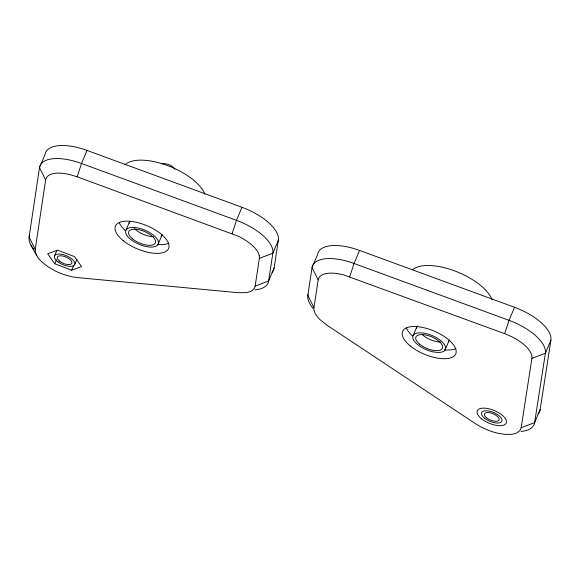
<?xml version="1.0" encoding="UTF-8"?>
<svg xmlns="http://www.w3.org/2000/svg" width="580" height="580" viewBox="0 0 580 580"><rect width="100%" height="100%" fill="white"/><g stroke="black" fill="none" stroke-linecap="round" stroke-linejoin="round"><path stroke-width="0.87" d="M313.947 307.675L313.903 309.589L314.839 312.743A32.139 13.992 22.9 0 0 319.913 319.573L326.946 325.184L475.368 423.632L480.436 426.67L487.852 430.099A32.589 14.181 22.9 0 0 497.437 433.129L504.701 434.348L511.067 434.348A32.589 14.181 22.9 0 0 517.193 432.709L520.216 430.215L521.166 427.714L531.918 358.353L531.78 355.438A31.835 13.855 22.9 0 0 526.596 347.087A30.653 13.34 22.9 0 0 522.827 343.672A31.893 13.877 22.9 0 0 511.72 336.704L504.636 333.66L343.918 274.971A31.835 13.855 22.9 0 0 330.556 273.122A30.646 13.34 22.9 0 0 326.192 273.543A31.835 13.855 22.9 0 0 319.152 277.407L318.173 279.908L313.947 307.675L307.82 295.38L312.055 267.612L312.743 265.981M259.231 255.417A31.835 13.855 22.9 0 0 254.04 247.073A30.646 13.34 22.9 0 0 250.27 243.658A31.835 13.855 22.9 0 0 237.786 236.031L77.147 176.806L69.933 174.602A31.893 13.877 22.9 0 0 58 173.115A30.653 13.34 22.9 0 0 53.636 173.543A31.835 13.855 22.9 0 0 46.596 177.415L45.631 179.923L35.22 249.407L35.344 252.307L37.323 256.643A32.589 14.181 22.9 0 0 42.333 262.356L48.024 266.778L54.875 270.744A32.589 14.181 22.9 0 0 64.315 274.695L71.934 276.783L77.343 277.588L238.46 292.719L246.369 292.595A32.139 13.992 22.9 0 0 252.88 290.007L254.627 287.839L255.142 286.099L259.376 258.332L259.231 255.417M254.881 289.899A41.963 18.263 22.9 0 0 268.62 280.995L274.13 267.945L278.364 240.178A41.963 18.263 22.9 0 0 241.99 207.285L87.043 150.43A41.963 18.263 22.9 0 0 45.015 154.584L40.535 165.184M521.072 431.476A41.963 18.263 22.9 0 0 534.637 422.61L540.147 409.56L550.906 340.206A41.963 18.263 22.9 0 0 514.533 307.284L359.586 250.429A41.963 18.263 22.9 0 0 317.564 254.562L313.084 265.161M77.147 176.806L81.526 163.48L87.043 150.43M232.094 233.66L236.473 220.335L241.99 207.285M349.689 276.812L354.075 263.48L359.586 250.429M504.636 333.66L509.022 320.334L514.533 307.284M40.194 166.003L39.505 167.635L29.094 237.118A41.963 18.263 22.9 0 0 33.727 249.306M29.783 235.487L29.094 237.118L35.22 249.407M54.353 256.295L56.767 250.582M54.752 263.791L47.683 253.764L57.55 250.161L74.494 256.57L81.562 266.59L71.695 270.2L54.752 263.791L56.477 259.709M71.695 270.2L73.761 265.306M74.892 264.067L76.959 259.173M126.099 229.926L129.775 221.226A17.574 7.649 22.9 0 0 129.246 223.256M157.948 244.593A17.574 7.649 22.9 0 0 137.656 227.94A17.574 7.649 22.9 0 0 130.471 239.243A17.574 7.649 22.9 0 0 157.948 244.593L161.624 235.893M278.364 240.178L272.854 253.228L268.62 280.995L255.142 286.099M308.161 294.567L307.82 295.38A41.963 18.263 22.9 0 0 312.946 308.197M413.257 335.291L416.933 326.591M445.107 349.957A17.574 7.649 22.9 0 0 424.814 333.304A17.574 7.649 22.9 0 0 417.622 344.607A17.574 7.649 22.9 0 0 445.107 349.957L448.782 341.257M550.906 340.206L545.396 353.256L534.637 422.61L521.166 427.714M259.376 258.332L272.854 253.228A41.963 18.263 22.9 0 0 236.473 220.335L81.526 163.48A41.963 18.263 22.9 0 0 39.505 167.635L45.631 179.923M531.918 358.353L545.396 353.256A41.963 18.263 22.9 0 0 509.022 320.334L354.075 263.48A41.963 18.263 22.9 0 0 312.055 267.612L318.173 279.908M30.965 245.21L36.649 255.519M124.859 164.959A44.58 19.401 22.9 0 1 167.076 165.387A44.58 19.401 22.9 0 1 204.943 194.344M274.13 267.945A41.963 18.263 22.9 0 1 272.107 272.201M168.751 243.187A28.848 12.557 22.9 0 1 157.194 244.499M125.273 230.564A28.848 12.557 22.9 0 1 119.255 222.553M153.439 236.618A14.42 6.279 22.9 0 1 134.632 228.73M162.117 234.581A17.574 7.649 22.9 0 1 161.16 236.481M161.994 163.828A7.866 3.422 22.9 0 1 169.121 164.8A7.866 3.422 22.9 0 1 174.885 169.215M412.503 269.845A44.58 19.401 22.9 0 1 454.909 271.005A44.58 19.401 22.9 0 1 492.094 299.7M540.147 409.56A41.963 18.263 22.9 0 1 538.139 413.779M455.902 348.551A28.848 12.557 22.9 0 1 444.345 349.863M412.431 335.929A28.848 12.557 22.9 0 1 406.413 327.918M449.268 339.945A17.574 7.649 22.9 0 1 448.311 341.845M416.404 328.621A17.574 7.649 22.9 0 1 417.397 325.996M440.597 341.982A14.42 6.279 22.9 0 1 422.639 334.928M123.054 240.519A28.848 12.557 22.9 0 0 168.171 249.298A28.848 12.557 22.9 0 0 134.85 221.959A28.848 12.557 22.9 0 0 123.054 240.519M132.537 238.887A14.42 6.279 22.9 0 0 155.099 243.281A14.42 6.279 22.9 0 0 138.439 229.607A14.42 6.279 22.9 0 0 132.537 238.887M57.913 261.841A11.013 4.792 22.9 0 0 74.762 264.48A11.013 4.792 22.9 0 0 61.197 254.221A11.013 4.792 22.9 0 0 57.913 261.841M59.827 261.37A7.866 3.422 22.9 0 0 71.869 263.255A7.866 3.422 22.9 0 0 62.176 255.925A7.866 3.422 22.9 0 0 59.827 261.37M419.695 344.252A14.42 6.279 22.9 0 0 442.25 348.645A14.42 6.279 22.9 0 0 425.589 334.972A14.42 6.279 22.9 0 0 419.695 344.252M484.691 418.289A11.013 4.792 22.9 0 0 501.809 421.406A11.013 4.792 22.9 0 0 488.795 411.024A11.013 4.792 22.9 0 0 484.691 418.289M486.714 417.897A7.866 3.422 22.9 0 0 498.938 420.123A7.866 3.422 22.9 0 0 489.643 412.706A7.866 3.422 22.9 0 0 486.714 417.897M410.205 345.883A28.848 12.557 22.9 0 0 455.329 354.663A28.848 12.557 22.9 0 0 422.008 327.323A28.848 12.557 22.9 0 0 410.205 345.883M481.661 418.883A15.732 6.851 22.9 0 0 506.108 423.335A15.732 6.851 22.9 0 0 487.526 408.501A15.732 6.851 22.9 0 0 481.661 418.883"/></g></svg>
